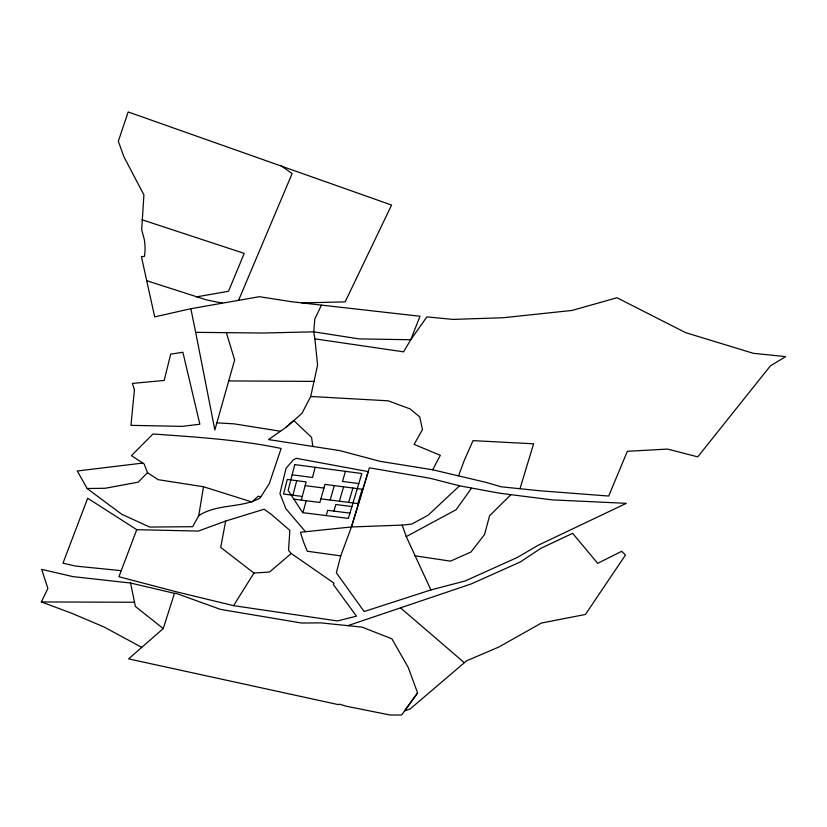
<?xml version="1.0" encoding="UTF-8"?>
<svg xmlns="http://www.w3.org/2000/svg" width="827" height="827" viewBox="0 0 827 827"><rect width="100%" height="100%" fill="white"/><g stroke="black" fill="none" stroke-linecap="round" stroke-linejoin="round"><path stroke-width="1.24" d="M301.979 302.93L345.148 301.876L391.584 205.055L128.195 111.965L118.323 141.2L123.781 156.53L143.898 194.883L141.686 229.782L144.26 239.334A68.972 58.5 16.4 0 1 144.601 255.171L144.374 256.453L141.386 256.566L154.701 316.875L190.841 308.709L259.378 296.697L291.683 301.741L420.002 316.255L410.75 339.742L403.586 351.837L314.88 338.843L313.795 331.834L314.787 319.129L321.403 305.184M198.738 515.676L203.504 486.741L158.081 479.66L147.516 472.672L144.146 463.968L131.421 455.656L153.036 433.979C195.854 437.08 239.055 439.644 281.118 448.472L269.292 483.671L259.926 498.164C240.967 508.378 217.119 503.519 198.738 515.676L192.701 526.685L149.687 527.068L121.662 514.218L87.124 488.519L77.293 470.987L142.761 463.068M225.668 521.051L220.706 547.422L253.951 573.039L269.53 572.026L291.228 553.49L333.87 583.066L333.384 584.565L356.458 616.177L337.395 620.943L233.576 605.653L175.706 591.636L118.933 576.739L136.765 529.673L198.335 531.079L225.668 521.051L264.195 509.215L271.897 514.87L289.843 530.355L288.53 550.348L291.228 553.49M190.841 308.709L195.679 332.351L262.841 333.023L313.795 331.834L359.176 338.905L410.75 339.742L426.897 316.896L453.031 319.398L503.043 317.744L571.995 310.445L616.983 297.761L685.614 332.64L753.283 353.305L785.65 356.623L770.351 365.927L697.761 456.855L667.43 449.071L627.362 451.315L608.672 496.045L539.804 490.762L501.131 486.793L485.976 482.368L432.645 469.767L380.234 461.373L339.763 450.612L268.589 439.571L285.915 427.414L301.948 413.397L310.694 396.484L317.589 365.079L314.88 338.843M340.734 555.899L336.362 572.78L364.159 611.535L430.908 589.93L465.125 580.978L517.123 557.553L538.253 545.22L626.328 503.343L551.733 499.839L499.746 493.233L459.523 485.8L430.143 478.285L369.39 467.813L351.454 526.964L340.734 555.899L307.251 551.227L303.705 542.378L300.397 532.247L351.454 526.964L402.211 525.104L411.691 524.122L428.221 515.138L459.523 485.8M292.923 495.239L296.728 480.683M301.307 500.087L306.155 481.914L287.269 479.443L283.547 494.029L302.279 496.438M302.951 512.668L306.186 500.707M315.211 467.317L312.461 477.479L292.138 474.812M226.443 332.961L234.641 359.91L214.855 429.978L195.679 332.351M330.18 500.025L334.284 485.594M326.2 515.603L327.709 510.321L349.955 513.143M333.922 511.107L335.834 504.501L351.92 506.558M345.428 471.338L342.502 481.438L358.804 483.588M339.421 501.214L343.608 486.814M348.643 502.402L352.912 488.033M351.454 526.964L368.232 471.586L296.345 458.334L293.296 459.905L286.028 468.32L279.94 493.564L285.822 508.646L305.504 531.72M519.997 488.633L533.622 443.799L473.003 440.636L464.009 461.073L458.603 475.773M163.239 628.561L174.476 593.341L176.461 593.476L220.592 609.406L301.483 623.02L320.948 622.886L362.05 627.124L391.895 638.806L408.249 667.482L417.573 692.943L401.612 715.035L390.148 715.004L346.864 706.361L339.339 704.149L338.388 704.635L128.619 658.881L163.239 628.561L135.39 606.47L130.573 583.035L72.931 576.615L41.691 569.379L47.873 588.452L41.35 601.953L71.504 613.169L104.088 627.011L141.717 647.355M238.569 300.335L292.127 173.546L281.242 165.876M432.645 469.767L440.357 455.326L414.11 444.378L422.483 429.585L419.723 416.922L409.965 408.858L388.142 400.806L310.694 396.484M233.576 605.653L253.951 573.039M471.473 488.23L456.132 509.69L406.253 536.609L430.908 589.93M417.573 692.943L404.537 710.941L410.295 708.832L466.645 660.794L498.805 647.045L541.354 623.072L585.433 614.461L625.501 555L621.677 551.309L597.694 563.332L572.625 533.322L540.837 548.353L520.214 562.009L471.266 583.914L347.847 625.667M147.516 472.672L138.181 482.162L105.246 488.271L87.124 488.519M510.993 494.587L489.584 515.79L484.529 534.542L470.945 552.022L450.477 561.14L414.823 555.796M285.915 427.414L293.802 420.529L311.552 437.359L312.864 446.642M196.743 296.852L228.5 291.269L244.223 253.382L142.068 219.775M216.85 422.845L234.206 423.869L280.446 431.249M41.35 601.953L134.574 602.242M228.583 380.916L314.012 381.392M121.238 570.661L75.422 566.071L62.997 563.166L87.683 498.247L136.765 529.673M320.907 498.836L357.843 503.581L362.174 489.243L324.939 484.374L319.894 502.465L293.833 499.126M305.163 485.625L323.905 488.075M222.525 303.158L206.368 299.881L146.72 280.715M130.573 583.035L174.476 593.341M260.763 496.862L258.272 496.169L251.935 501.979L203.504 486.741M400.868 608.165L464.154 662.561M402.211 525.104L406.253 536.609M134.429 389.744L130.966 425.347L182.105 426.37L199.855 424.22L182.881 352.25L170.662 354.163L164.201 380.461L132.392 383.418L134.429 389.744M294.774 464.588L288.127 490.401L302.672 512.637L348.384 518.395L361.812 473.53L294.774 464.588"/></g></svg>
